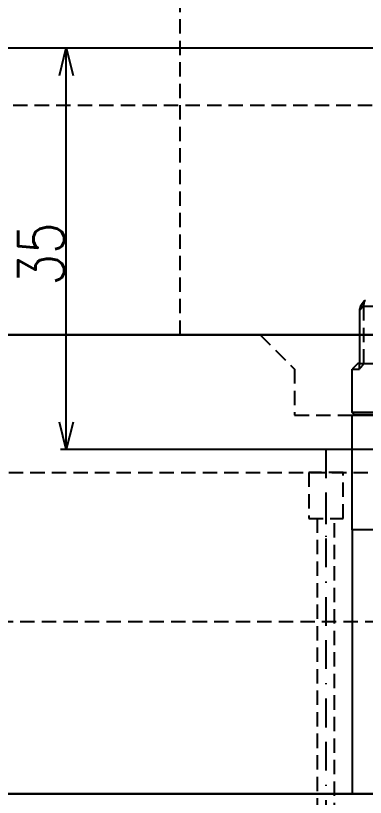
# Model space of a CAD drawing. Extents: x -430 to 437, y -440 to 538.
# Drawn here: x 167.1 to 197.5, y 307.1 to 375.2 of the extents above; entities that cross this region are included whole.
import ezdxf

# ---------------------------------------------------------------- set-up
doc = ezdxf.new("R2010")
doc.units = 0
doc.linetypes.add('BORDER', pattern=[8.75, 2.5, -1.25, 2.5, -1.25, 0, -1.25])
doc.linetypes.add('HIDDEN', pattern=[1.875, 1.25, -0.625])
doc.layers.add('1', color=7, linetype='CONTINUOUS')
doc.layers.add('7', color=7, linetype='CONTINUOUS')
doc.styles.add('EXCESS_STANDARD', font='txt', dxfattribs={"height": 0.2, "bigfont": 'BIGFONT'})
doc.dimstyles.new('ISO-25', dxfattribs={"dimtxt": 4, "dimasz": 2.4, "dimexe": 0.18, "dimexo": 0.3, "dimgap": 0.2, "dimtad": 1, "dimtih": 1, "dimtoh": 1, "dimzin": 12, "dimcen": 0.09, "dimazin": 3, "dimtfac": 0.5, "dimtofl": 0, "dimtmove": 0, "dimatfit": 3})

# ---------------------------------------------------------------- blocks, each defined once
blk = doc.blocks.new('*D15')
at = {"layer": '1', "color": 50, "linetype": 'CONTINUOUS'}
for p, q in [((170.862, 370.026), (171.462, 372.426)), ((171.462, 372.426), (172.062, 370.026)), ((171.462, 337.426), (171.462, 372.426)), ((171.462, 337.426), (170.862, 339.826)), ((172.062, 339.826), (171.462, 337.426)), ((216.032, 337.426), (170.962, 337.426))]:
    blk.add_line(p, q, dxfattribs=at)
at = {"layer": '1', "color": 7, "linetype": 'CONTINUOUS', "style": 'EXCESS_STANDARD', "width": 0.8}
blk.add_text('35', height=4, rotation=90, dxfattribs=at).set_placement((171.262, 351.726))

msp = doc.modelspace()

# ---------------------------------------------------------------- linework, layer by layer
at = {"layer": '1', "color": 7, "linetype": 'HIDDEN'}
for p, q in [((181.3318, 382.4258), (181.3318, 347.4258)), ((166.8318, 367.4258), (216.3318, 367.4258)), ((414.3318, 347.4258), (18.3318, 347.4258)), ((188.3318, 347.4258), (191.3318, 344.4258)), ((191.3318, 344.4258), (191.3318, 340.4258)), ((191.3318, 340.4258), (241.3318, 340.4258)), ((18.3318, 335.4258), (414.3318, 335.4258)), ((18.3318, 335.4258), (414.3318, 335.4258)), ((414.3318, 322.4258), (18.3318, 322.4258))]:
    msp.add_line(p, q, dxfattribs=at)
at = {"layer": '1', "color": 7, "linetype": 'CONTINUOUS'}
for p, q in [((18.3318, 372.4258), (181.3318, 372.4258)), ((181.3318, 372.4258), (414.3318, 372.4258)), ((414.3318, 347.4258), (18.3318, 347.4258)), ((18.3318, 347.4258), (414.3318, 347.4258)), ((196.3318, 330.4258), (196.3318, 340.4258)), ((196.3318, 340.4258), (236.3318, 340.4258)), ((414.3318, 307.4258), (18.3318, 307.4258)), ((18.3318, 307.4258), (414.3318, 307.4258))]:
    msp.add_line(p, q, dxfattribs=at)
at = {"layer": '1', "color": 141, "linetype": 'BORDER'}
for p, q in [((194.0532, 337.4258), (194.0532, 329.4258)), ((194.0532, 333.4258), (194.0532, 252.7658))]:
    msp.add_line(p, q, dxfattribs=at)
at = {"layer": '1', "color": 30, "linetype": 'HIDDEN'}
for p, q in [((195.5532, 335.4258), (192.5532, 335.4258)), ((192.5532, 335.4258), (192.5532, 331.4258)), ((195.5532, 331.4258), (195.5532, 335.4258)), ((192.5532, 331.4258), (195.5532, 331.4258)), ((193.3032, 331.4258), (193.3032, 254.7658)), ((194.8032, 254.7658), (194.8032, 331.4258))]:
    msp.add_line(p, q, dxfattribs=at)
at = {"layer": '1', "color": 231, "linetype": 'CONTINUOUS'}
for p, q in [((236.3318, 330.4258), (196.3318, 330.4258)), ((196.3318, 330.4258), (196.3318, 307.4258)), ((236.3318, 330.4258), (196.3318, 330.4258)), ((196.3318, 307.4258), (236.3318, 307.4258))]:
    msp.add_line(p, q, dxfattribs=at)
at = {"layer": '1', "color": 91, "linetype": 'CONTINUOUS'}
msp.add_line((236.3318, 330.4258), (196.3318, 330.4258), dxfattribs=at)
at = {"layer": '7', "color": 7, "linetype": 'HIDDEN'}
for p, q in [((197.3788, 350.3448), (197.3106, 349.9691)), ((197.3447, 349.9258), (197.3106, 349.9691)), ((197.3447, 344.9126), (197.3447, 349.9258)), ((196.9632, 344.9258), (197.3582, 344.9258)), ((197.3582, 344.9258), (197.3447, 344.9126)), ((197.3582, 344.9258), (201.3318, 344.9258))]:
    msp.add_line(p, q, dxfattribs=at)
at = {"layer": '7', "color": 7, "linetype": 'CONTINUOUS'}
for p, q in [((196.9632, 349.5185), (196.9632, 344.9258)), ((197.0569, 349.9258), (198.7668, 349.9258)), ((196.8318, 344.9258), (196.3318, 344.4258)), ((196.9632, 344.9258), (196.8318, 344.9258)), ((196.9632, 344.4258), (196.9632, 344.9258)), ((196.3318, 340.6658), (196.3318, 344.4258)), ((196.3318, 344.4258), (196.9632, 344.4258)), ((196.5318, 340.4658), (196.3318, 340.6658)), ((198.7668, 340.6658), (196.3318, 340.6658)), ((198.9159, 340.4658), (196.5318, 340.4658))]:
    msp.add_line(p, q, dxfattribs=at)
for centre, radius, start, end in [((268.3997, 295.4532), 89.7611, 142.299748, 142.637063), ((227.5802, 311.3045), 49.3586, 127.571497, 127.725303), ((251.6474, 337.1541), 56.0646, 166.832294, 167.25936)]:
    msp.add_arc(centre, radius, start, end, dxfattribs=at)
at = {"layer": '7', "color": 7, "linetype": 'HIDDEN'}
for centre, radius, start, end in [((269.2898, 294.1213), 91.1043, 142.19252, 142.550343), ((263.9586, 292.3321), 84.8654, 141.71485, 142.132405)]:
    msp.add_arc(centre, radius, start, end, dxfattribs=at)

# ---------------------------------------------------------------- dimensions: what is measured, and where the dimension line sits
at = {"layer": '1'}
dim = msp.add_linear_dim(base=(171.4616, 372.4258), p1=(216.3318, 337.4258), p2=(171.4616, 372.4258), angle=90, dimstyle='ISO-25', override={"dimtxt": 2, "dimasz": 2.4, "dimdec": 3, "dimzin": 0, "dimtol": 0, "dimlim": 0, "dimtdec": 3, "dimtzin": 8}, dxfattribs=at)
dim.commit()
dim.dimension.update_dxf_attribs({"geometry": '*D15', "text_midpoint": (169.2616, 354.9258), "dimtype": 128, "text_rotation": 90})

doc.saveas('drawing.dxf')
